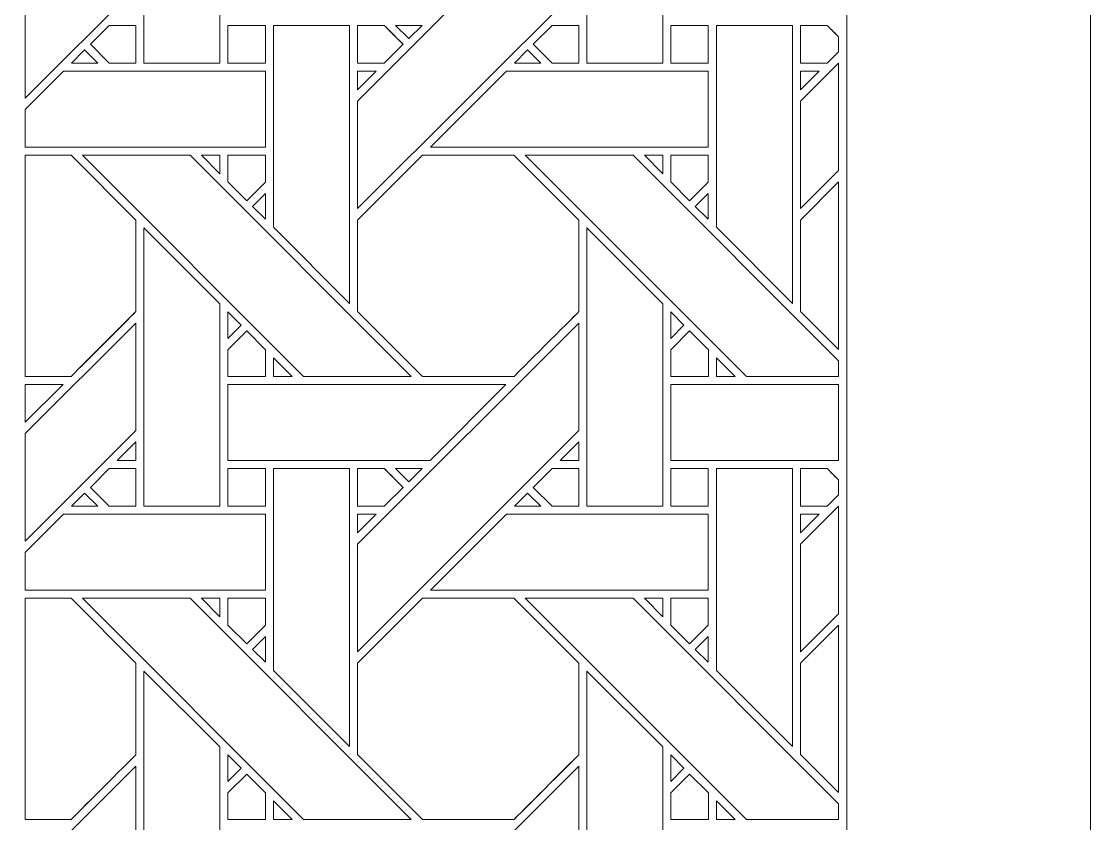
# Model space of a CAD drawing. Header units: inches. Extents: x 4.9 to 19.9, y 3.1 to 15.1.
# Drawn here: x 17.593 to 19.883, y 7.426 to 9.144 of the extents above; entities that cross this region are included whole.
import ezdxf

# ---------------------------------------------------------------- set-up
doc = ezdxf.new("R2010")
doc.units = ezdxf.units.IN
doc.header["$MEASUREMENT"] = 0
doc.layers.add('Design', color=7, linetype='Continuous', lineweight=0)

msp = doc.modelspace()

# ---------------------------------------------------------------- linework, layer by layer
at = {"layer": 'Design'}
for points, knots in [([(4.8829, 15.0948), (4.8829, 15.0948), (4.8829, 3.0948), (4.8829, 3.0948), (4.8829, 3.0948), (19.8829, 3.0948), (19.8829, 3.0948), (19.8829, 3.0948), (19.8829, 15.0948), (19.8829, 15.0948), (19.8829, 15.0948), (4.8829, 15.0948), (4.8829, 15.0948)], [0, 0, 0, 0, 1, 1, 1, 2, 2, 2, 3, 3, 3, 4, 4, 4, 4]), ([(5.4052, 14.5679), (5.4052, 14.5679), (5.4052, 3.6216), (5.4052, 3.6216), (5.4052, 3.6216), (19.3605, 3.6216), (19.3605, 3.6216), (19.3605, 3.6216), (19.3605, 14.5679), (19.3605, 14.5679), (19.3605, 14.5679), (5.4052, 14.5679), (5.4052, 14.5679)], [0, 0, 0, 0, 1, 1, 1, 2, 2, 2, 3, 3, 3, 4, 4, 4, 4]), ([(17.8548, 9.0544), (17.8548, 9.0544), (17.8548, 9.6503), (17.8548, 9.6503), (17.8548, 9.6503), (18.0176, 9.4881), (18.0176, 9.4881), (18.0176, 9.4881), (18.0176, 9.0544), (18.0176, 9.0544), (18.0176, 9.0544), (17.8548, 9.0544), (17.8548, 9.0544)], [0, 0, 0, 0, 1, 1, 1, 2, 2, 2, 3, 3, 3, 4, 4, 4, 4]), ([(18.8036, 9.0544), (18.8036, 9.0544), (18.8036, 9.6503), (18.8036, 9.6503), (18.8036, 9.6503), (18.9663, 9.4881), (18.9663, 9.4881), (18.9663, 9.4881), (18.9663, 9.0544), (18.9663, 9.0544), (18.9663, 9.0544), (18.8036, 9.0544), (18.8036, 9.0544)], [0, 0, 0, 0, 1, 1, 1, 2, 2, 2, 3, 3, 3, 4, 4, 4, 4]), ([(17.8377, 9.4467), (17.8377, 9.4467), (17.8377, 9.2166), (17.8377, 9.2166), (17.8377, 9.2166), (17.6009, 8.9798), (17.6009, 8.9798), (17.6009, 8.9798), (17.6009, 9.2099), (17.6009, 9.2099), (17.6009, 9.2099), (17.8377, 9.4467), (17.8377, 9.4467)], [0, 0, 0, 0, 1, 1, 1, 2, 2, 2, 3, 3, 3, 4, 4, 4, 4]), ([(18.7864, 9.2166), (18.7864, 9.2166), (18.3128, 8.743), (18.3128, 8.743), (18.3128, 8.743), (18.3128, 8.9731), (18.3128, 8.9731), (18.3128, 8.9731), (18.7864, 9.4467), (18.7864, 9.4467), (18.7864, 9.4467), (18.7864, 9.2166), (18.7864, 9.2166)], [0, 0, 0, 0, 1, 1, 1, 2, 2, 2, 3, 3, 3, 4, 4, 4, 4]), ([(17.8377, 9.0544), (17.8377, 9.0544), (17.7806, 9.0544), (17.7806, 9.0544), (17.7806, 9.0544), (17.7403, 9.0948), (17.7403, 9.0948), (17.7403, 9.0948), (17.7807, 9.1352), (17.7807, 9.1352), (17.7807, 9.1352), (17.8377, 9.1352), (17.8377, 9.1352), (17.8377, 9.1352), (17.8377, 9.0544), (17.8377, 9.0544)], [0, 0, 0, 0, 1, 1, 1, 2, 2, 2, 3, 3, 3, 4, 4, 4, 5, 5, 5, 5]), ([(17.8377, 9.0544), (17.8377, 9.0544), (17.7806, 9.0544), (17.7806, 9.0544), (17.7806, 9.0544), (17.7403, 9.0948), (17.7403, 9.0948), (17.7403, 9.0948), (17.7807, 9.1352), (17.7807, 9.1352), (17.7807, 9.1352), (17.8377, 9.1352), (17.8377, 9.1352), (17.8377, 9.1352), (17.8377, 9.0544), (17.8377, 9.0544)], [0, 0, 0, 0, 1, 1, 1, 2, 2, 2, 3, 3, 3, 4, 4, 4, 5, 5, 5, 5]), ([(18.0349, 9.1352), (18.0349, 9.1352), (18.1152, 9.1352), (18.1152, 9.1352), (18.1152, 9.1352), (18.1152, 9.0544), (18.1152, 9.0544), (18.1152, 9.0544), (18.0349, 9.0544), (18.0349, 9.0544), (18.0349, 9.0544), (18.0349, 9.1352), (18.0349, 9.1352)], [0, 0, 0, 0, 1, 1, 1, 2, 2, 2, 3, 3, 3, 4, 4, 4, 4]), ([(18.0349, 9.0544), (18.0349, 9.0544), (18.0349, 9.1352), (18.0349, 9.1352), (18.0349, 9.1352), (18.1152, 9.1352), (18.1152, 9.1352), (18.1152, 9.1352), (18.1152, 9.0544), (18.1152, 9.0544), (18.1152, 9.0544), (18.0349, 9.0544), (18.0349, 9.0544)], [0, 0, 0, 0, 1, 1, 1, 2, 2, 2, 3, 3, 3, 4, 4, 4, 4]), ([(18.1327, 8.703), (18.1327, 8.703), (18.1327, 9.1352), (18.1327, 9.1352), (18.1327, 9.1352), (18.2956, 9.1352), (18.2956, 9.1352), (18.2956, 9.1352), (18.2956, 8.5401), (18.2956, 8.5401), (18.2956, 8.5401), (18.1327, 8.703), (18.1327, 8.703)], [0, 0, 0, 0, 1, 1, 1, 2, 2, 2, 3, 3, 3, 4, 4, 4, 4]), ([(18.3128, 9.1352), (18.3128, 9.1352), (18.3699, 9.1352), (18.3699, 9.1352), (18.375, 9.1301), (18.4058, 9.0993), (18.4102, 9.0948), (18.4102, 9.0948), (18.3698, 9.0544), (18.3698, 9.0544), (18.3698, 9.0544), (18.3128, 9.0544), (18.3128, 9.0544), (18.3128, 9.0544), (18.3128, 9.1352), (18.3128, 9.1352)], [0, 0, 0, 0, 1, 1, 1, 2, 2, 2, 3, 3, 3, 4, 4, 4, 5, 5, 5, 5]), ([(18.4102, 9.0948), (18.4102, 9.0948), (18.3698, 9.0544), (18.3698, 9.0544), (18.3698, 9.0544), (18.3128, 9.0544), (18.3128, 9.0544), (18.3128, 9.0544), (18.3128, 9.1352), (18.3128, 9.1352), (18.3128, 9.1352), (18.3699, 9.1352), (18.3699, 9.1352), (18.3753, 9.1298), (18.4062, 9.0989), (18.4102, 9.0948)], [0, 0, 0, 0, 1, 1, 1, 2, 2, 2, 3, 3, 3, 4, 4, 4, 5, 5, 5, 5]), ([(18.3942, 9.1352), (18.3942, 9.1352), (18.4507, 9.1352), (18.4507, 9.1352), (18.4507, 9.1352), (18.4224, 9.107), (18.4224, 9.107), (18.4224, 9.107), (18.3942, 9.1352), (18.3942, 9.1352)], [0, 0, 0, 0, 1, 1, 1, 2, 2, 2, 3, 3, 3, 3]), ([(18.7865, 9.0544), (18.7865, 9.0544), (18.7294, 9.0544), (18.7294, 9.0544), (18.7294, 9.0544), (18.689, 9.0948), (18.689, 9.0948), (18.689, 9.0948), (18.7294, 9.1352), (18.7294, 9.1352), (18.7294, 9.1352), (18.7865, 9.1352), (18.7865, 9.1352), (18.7865, 9.1352), (18.7865, 9.0544), (18.7865, 9.0544)], [0, 0, 0, 0, 1, 1, 1, 2, 2, 2, 3, 3, 3, 4, 4, 4, 5, 5, 5, 5]), ([(18.7865, 9.0544), (18.7865, 9.0544), (18.7294, 9.0544), (18.7294, 9.0544), (18.7294, 9.0544), (18.689, 9.0948), (18.689, 9.0948), (18.689, 9.0948), (18.7294, 9.1352), (18.7294, 9.1352), (18.7294, 9.1352), (18.7865, 9.1352), (18.7865, 9.1352), (18.7865, 9.1352), (18.7865, 9.0544), (18.7865, 9.0544)], [0, 0, 0, 0, 1, 1, 1, 2, 2, 2, 3, 3, 3, 4, 4, 4, 5, 5, 5, 5]), ([(18.9837, 9.1352), (18.9837, 9.1352), (19.0639, 9.1352), (19.0639, 9.1352), (19.0639, 9.1352), (19.0639, 9.0544), (19.0639, 9.0544), (19.0639, 9.0544), (18.9837, 9.0544), (18.9837, 9.0544), (18.9837, 9.0544), (18.9837, 9.1352), (18.9837, 9.1352)], [0, 0, 0, 0, 1, 1, 1, 2, 2, 2, 3, 3, 3, 4, 4, 4, 4]), ([(18.9837, 9.0544), (18.9837, 9.0544), (18.9837, 9.1352), (18.9837, 9.1352), (18.9837, 9.1352), (19.0639, 9.1352), (19.0639, 9.1352), (19.0639, 9.1352), (19.0639, 9.0544), (19.0639, 9.0544), (19.0639, 9.0544), (18.9837, 9.0544), (18.9837, 9.0544)], [0, 0, 0, 0, 1, 1, 1, 2, 2, 2, 3, 3, 3, 4, 4, 4, 4]), ([(19.0814, 8.703), (19.0814, 8.703), (19.0814, 9.1352), (19.0814, 9.1352), (19.0814, 9.1352), (19.2443, 9.1352), (19.2443, 9.1352), (19.2443, 9.1352), (19.2443, 8.5401), (19.2443, 8.5401), (19.2443, 8.5401), (19.0814, 8.703), (19.0814, 8.703)], [0, 0, 0, 0, 1, 1, 1, 2, 2, 2, 3, 3, 3, 4, 4, 4, 4]), ([(19.3429, 9.0788), (19.3429, 9.0788), (19.3185, 9.0544), (19.3185, 9.0544), (19.3185, 9.0544), (19.2615, 9.0544), (19.2615, 9.0544), (19.2615, 9.0544), (19.2615, 9.1352), (19.2615, 9.1352), (19.2615, 9.1352), (19.3186, 9.1352), (19.3186, 9.1352), (19.3216, 9.1323), (19.3329, 9.1209), (19.3429, 9.1109), (19.3429, 9.1109), (19.3429, 9.0788), (19.3429, 9.0788)], [0, 0, 0, 0, 1, 1, 1, 2, 2, 2, 3, 3, 3, 4, 4, 4, 5, 5, 5, 6, 6, 6, 6]), ([(19.3429, 9.0788), (19.3429, 9.0788), (19.3185, 9.0544), (19.3185, 9.0544), (19.3185, 9.0544), (19.2615, 9.0544), (19.2615, 9.0544), (19.2615, 9.0544), (19.2615, 9.1352), (19.2615, 9.1352), (19.2615, 9.1352), (19.3186, 9.1352), (19.3186, 9.1352), (19.3217, 9.1322), (19.333, 9.1209), (19.3429, 9.1109), (19.3429, 9.1109), (19.3429, 9.0788), (19.3429, 9.0788)], [0, 0, 0, 0, 1, 1, 1, 2, 2, 2, 3, 3, 3, 4, 4, 4, 5, 5, 5, 6, 6, 6, 6]), ([(17.7281, 9.0827), (17.7281, 9.0827), (17.7564, 9.0544), (17.7564, 9.0544), (17.7564, 9.0544), (17.6999, 9.0544), (17.6999, 9.0544), (17.6999, 9.0544), (17.7281, 9.0827), (17.7281, 9.0827)], [0, 0, 0, 0, 1, 1, 1, 2, 2, 2, 3, 3, 3, 3]), ([(18.6768, 9.0827), (18.6768, 9.0827), (18.7051, 9.0544), (18.7051, 9.0544), (18.7051, 9.0544), (18.6486, 9.0544), (18.6486, 9.0544), (18.6486, 9.0544), (18.6768, 9.0827), (18.6768, 9.0827)], [0, 0, 0, 0, 1, 1, 1, 2, 2, 2, 3, 3, 3, 3]), ([(19.3429, 8.8244), (19.3429, 8.8244), (19.2615, 8.743), (19.2615, 8.743), (19.2615, 8.743), (19.2615, 8.9731), (19.2615, 8.9731), (19.2615, 8.9731), (19.3429, 9.0545), (19.3429, 9.0545), (19.3429, 9.0545), (19.3429, 8.8244), (19.3429, 8.8244)], [0, 0, 0, 0, 1, 1, 1, 2, 2, 2, 3, 3, 3, 4, 4, 4, 4]), ([(18.1152, 9.0373), (18.1152, 9.0373), (18.1152, 8.8745), (18.1152, 8.8745), (18.1152, 8.8745), (17.6009, 8.8745), (17.6009, 8.8745), (17.6009, 8.8745), (17.6009, 8.9555), (17.6009, 8.9555), (17.6009, 8.9555), (17.6827, 9.0373), (17.6827, 9.0373), (17.6827, 9.0373), (18.1152, 9.0373), (18.1152, 9.0373)], [0, 0, 0, 0, 1, 1, 1, 2, 2, 2, 3, 3, 3, 4, 4, 4, 5, 5, 5, 5]), ([(18.3526, 9.0373), (18.3526, 9.0373), (18.3128, 8.9975), (18.3128, 8.9975), (18.3128, 8.9975), (18.3128, 9.0373), (18.3128, 9.0373), (18.3128, 9.0373), (18.3526, 9.0373), (18.3526, 9.0373)], [0, 0, 0, 0, 1, 1, 1, 2, 2, 2, 3, 3, 3, 3]), ([(19.0639, 9.0373), (19.0639, 9.0373), (19.0639, 8.8745), (19.0639, 8.8745), (19.0639, 8.8745), (18.4686, 8.8745), (18.4686, 8.8745), (18.4686, 8.8745), (18.6314, 9.0373), (18.6314, 9.0373), (18.6314, 9.0373), (19.0639, 9.0373), (19.0639, 9.0373)], [0, 0, 0, 0, 1, 1, 1, 2, 2, 2, 3, 3, 3, 4, 4, 4, 4]), ([(19.2615, 8.9975), (19.2615, 8.9975), (19.2615, 9.0373), (19.2615, 9.0373), (19.2615, 9.0373), (19.3013, 9.0373), (19.3013, 9.0373), (19.3013, 9.0373), (19.2615, 8.9975), (19.2615, 8.9975)], [0, 0, 0, 0, 1, 1, 1, 2, 2, 2, 3, 3, 3, 3]), ([(17.699, 8.3837), (17.699, 8.3837), (17.6009, 8.3837), (17.6009, 8.3837), (17.6009, 8.3837), (17.6009, 8.8573), (17.6009, 8.8573), (17.6009, 8.8573), (17.699, 8.8573), (17.699, 8.8573), (17.699, 8.8573), (17.8377, 8.7186), (17.8377, 8.7186), (17.8377, 8.7186), (17.8377, 8.5224), (17.8377, 8.5224), (17.8199, 8.5044), (17.708, 8.3927), (17.699, 8.3837)], [0, 0, 0, 0, 1, 1, 1, 2, 2, 2, 3, 3, 3, 4, 4, 4, 5, 5, 5, 6, 6, 6, 6]), ([(17.8377, 8.5224), (17.8204, 8.5049), (17.7084, 8.3931), (17.699, 8.3837), (17.699, 8.3837), (17.6009, 8.3837), (17.6009, 8.3837), (17.6009, 8.3837), (17.6009, 8.8573), (17.6009, 8.8573), (17.6009, 8.8573), (17.699, 8.8573), (17.699, 8.8573), (17.699, 8.8573), (17.8377, 8.7186), (17.8377, 8.7186), (17.8377, 8.7186), (17.8377, 8.5224), (17.8377, 8.5224)], [0, 0, 0, 0, 1, 1, 1, 2, 2, 2, 3, 3, 3, 4, 4, 4, 5, 5, 5, 6, 6, 6, 6]), ([(18.1967, 8.3837), (18.1967, 8.3837), (17.7232, 8.8573), (17.7232, 8.8573), (17.7232, 8.8573), (17.9541, 8.8573), (17.9541, 8.8573), (17.9541, 8.8573), (18.4278, 8.3837), (18.4278, 8.3837), (18.4278, 8.3837), (18.1967, 8.3837), (18.1967, 8.3837)], [0, 0, 0, 0, 1, 1, 1, 2, 2, 2, 3, 3, 3, 4, 4, 4, 4]), ([(18.0177, 8.8573), (18.0177, 8.8573), (18.0177, 8.8175), (18.0177, 8.8175), (18.0177, 8.8175), (17.9783, 8.8573), (17.9783, 8.8573), (17.9783, 8.8573), (18.0177, 8.8573), (18.0177, 8.8573)], [0, 0, 0, 0, 1, 1, 1, 2, 2, 2, 3, 3, 3, 3]), ([(18.0349, 8.8573), (18.0349, 8.8573), (18.1152, 8.8573), (18.1152, 8.8573), (18.1152, 8.8573), (18.1152, 8.7997), (18.1152, 8.7997), (18.1152, 8.7997), (18.0753, 8.7598), (18.0753, 8.7598), (18.0753, 8.7598), (18.0349, 8.8001), (18.0349, 8.8001), (18.0349, 8.8001), (18.0349, 8.8573), (18.0349, 8.8573)], [0, 0, 0, 0, 1, 1, 1, 2, 2, 2, 3, 3, 3, 4, 4, 4, 5, 5, 5, 5]), ([(18.0753, 8.7598), (18.0753, 8.7598), (18.0349, 8.8001), (18.0349, 8.8001), (18.0349, 8.8001), (18.0349, 8.8573), (18.0349, 8.8573), (18.0349, 8.8573), (18.1152, 8.8573), (18.1152, 8.8573), (18.1152, 8.8573), (18.1152, 8.7997), (18.1152, 8.7997), (18.1152, 8.7997), (18.0753, 8.7598), (18.0753, 8.7598)], [0, 0, 0, 0, 1, 1, 1, 2, 2, 2, 3, 3, 3, 4, 4, 4, 5, 5, 5, 5]), ([(18.3128, 8.7186), (18.3128, 8.7186), (18.4515, 8.8573), (18.4515, 8.8573), (18.4515, 8.8573), (18.6477, 8.8573), (18.6477, 8.8573), (18.6477, 8.8573), (18.7865, 8.7186), (18.7865, 8.7186), (18.7865, 8.7186), (18.7865, 8.5224), (18.7865, 8.5224), (18.7687, 8.5044), (18.6567, 8.3927), (18.6478, 8.3837), (18.6478, 8.3837), (18.452, 8.3837), (18.452, 8.3837), (18.452, 8.3837), (18.3128, 8.5229), (18.3128, 8.5229), (18.3128, 8.5229), (18.3128, 8.7186), (18.3128, 8.7186)], [0, 0, 0, 0, 1, 1, 1, 2, 2, 2, 3, 3, 3, 4, 4, 4, 5, 5, 5, 6, 6, 6, 7, 7, 7, 8, 8, 8, 8]), ([(18.7865, 8.5224), (18.7685, 8.5043), (18.6566, 8.3926), (18.6478, 8.3837), (18.6478, 8.3837), (18.452, 8.3837), (18.452, 8.3837), (18.452, 8.3837), (18.3128, 8.5229), (18.3128, 8.5229), (18.3128, 8.5229), (18.3128, 8.7186), (18.3128, 8.7186), (18.3128, 8.7186), (18.4515, 8.8573), (18.4515, 8.8573), (18.4515, 8.8573), (18.6477, 8.8573), (18.6477, 8.8573), (18.6477, 8.8573), (18.7865, 8.7186), (18.7865, 8.7186), (18.7865, 8.7186), (18.7865, 8.5224), (18.7865, 8.5224)], [0, 0, 0, 0, 1, 1, 1, 2, 2, 2, 3, 3, 3, 4, 4, 4, 5, 5, 5, 6, 6, 6, 7, 7, 7, 8, 8, 8, 8]), ([(19.3429, 8.3837), (19.3429, 8.3837), (19.1455, 8.3837), (19.1455, 8.3837), (19.1455, 8.3837), (18.6719, 8.8573), (18.6719, 8.8573), (18.6719, 8.8573), (18.9029, 8.8573), (18.9029, 8.8573), (18.9029, 8.8573), (19.3429, 8.4173), (19.3429, 8.4173), (19.3429, 8.4173), (19.3429, 8.3837), (19.3429, 8.3837)], [0, 0, 0, 0, 1, 1, 1, 2, 2, 2, 3, 3, 3, 4, 4, 4, 5, 5, 5, 5]), ([(18.9664, 8.8573), (18.9664, 8.8573), (18.9664, 8.8175), (18.9664, 8.8175), (18.9664, 8.8175), (18.927, 8.8573), (18.927, 8.8573), (18.927, 8.8573), (18.9664, 8.8573), (18.9664, 8.8573)], [0, 0, 0, 0, 1, 1, 1, 2, 2, 2, 3, 3, 3, 3]), ([(18.9837, 8.8573), (18.9837, 8.8573), (19.0639, 8.8573), (19.0639, 8.8573), (19.0639, 8.8573), (19.0639, 8.7997), (19.0639, 8.7997), (19.0639, 8.7997), (19.024, 8.7598), (19.024, 8.7598), (19.024, 8.7598), (18.9837, 8.8001), (18.9837, 8.8001), (18.9837, 8.8001), (18.9837, 8.8573), (18.9837, 8.8573)], [0, 0, 0, 0, 1, 1, 1, 2, 2, 2, 3, 3, 3, 4, 4, 4, 5, 5, 5, 5]), ([(19.024, 8.7598), (19.024, 8.7598), (18.9837, 8.8001), (18.9837, 8.8001), (18.9837, 8.8001), (18.9837, 8.8573), (18.9837, 8.8573), (18.9837, 8.8573), (19.0639, 8.8573), (19.0639, 8.8573), (19.0639, 8.8573), (19.0639, 8.7997), (19.0639, 8.7997), (19.0639, 8.7997), (19.024, 8.7598), (19.024, 8.7598)], [0, 0, 0, 0, 1, 1, 1, 2, 2, 2, 3, 3, 3, 4, 4, 4, 5, 5, 5, 5]), ([(19.3429, 8.4416), (19.3429, 8.4416), (19.2615, 8.5229), (19.2615, 8.5229), (19.2615, 8.5229), (19.2615, 8.7186), (19.2615, 8.7186), (19.2615, 8.7186), (19.3429, 8.8), (19.3429, 8.8), (19.3429, 8.8), (19.3429, 8.4416), (19.3429, 8.4416)], [0, 0, 0, 0, 1, 1, 1, 2, 2, 2, 3, 3, 3, 4, 4, 4, 4]), ([(19.3429, 8.4416), (19.3429, 8.4416), (19.2615, 8.5229), (19.2615, 8.5229), (19.2615, 8.5229), (19.2615, 8.7186), (19.2615, 8.7186), (19.2615, 8.7186), (19.3429, 8.8), (19.3429, 8.8), (19.3429, 8.8), (19.3429, 8.4416), (19.3429, 8.4416)], [0, 0, 0, 0, 1, 1, 1, 2, 2, 2, 3, 3, 3, 4, 4, 4, 4]), ([(18.1152, 8.7755), (18.1152, 8.7755), (18.1152, 8.7203), (18.1152, 8.7203), (18.1152, 8.7203), (18.0874, 8.7477), (18.0874, 8.7477), (18.0874, 8.7477), (18.1152, 8.7755), (18.1152, 8.7755)], [0, 0, 0, 0, 1, 1, 1, 2, 2, 2, 3, 3, 3, 3]), ([(19.0639, 8.7755), (19.0639, 8.7755), (19.0639, 8.7203), (19.0639, 8.7203), (19.0639, 8.7203), (19.0361, 8.7477), (19.0361, 8.7477), (19.0361, 8.7477), (19.0639, 8.7755), (19.0639, 8.7755)], [0, 0, 0, 0, 1, 1, 1, 2, 2, 2, 3, 3, 3, 3]), ([(17.8548, 8.1057), (17.8548, 8.1057), (17.8548, 8.7015), (17.8548, 8.7015), (17.8548, 8.7015), (18.0176, 8.5394), (18.0176, 8.5394), (18.0176, 8.5394), (18.0176, 8.1057), (18.0176, 8.1057), (18.0176, 8.1057), (17.8548, 8.1057), (17.8548, 8.1057)], [0, 0, 0, 0, 1, 1, 1, 2, 2, 2, 3, 3, 3, 4, 4, 4, 4]), ([(18.8036, 8.1057), (18.8036, 8.1057), (18.8036, 8.7015), (18.8036, 8.7015), (18.8036, 8.7015), (18.9663, 8.5394), (18.9663, 8.5394), (18.9663, 8.5394), (18.9663, 8.1057), (18.9663, 8.1057), (18.9663, 8.1057), (18.8036, 8.1057), (18.8036, 8.1057)], [0, 0, 0, 0, 1, 1, 1, 2, 2, 2, 3, 3, 3, 4, 4, 4, 4]), ([(18.0349, 8.4651), (18.0349, 8.4651), (18.0349, 8.5219), (18.0349, 8.5219), (18.0349, 8.5219), (18.0631, 8.4933), (18.0631, 8.4933), (18.0631, 8.4933), (18.0349, 8.4651), (18.0349, 8.4651)], [0, 0, 0, 0, 1, 1, 1, 2, 2, 2, 3, 3, 3, 3]), ([(18.9836, 8.4651), (18.9836, 8.4651), (18.9836, 8.5219), (18.9836, 8.5219), (18.9836, 8.5219), (19.0118, 8.4933), (19.0118, 8.4933), (19.0118, 8.4933), (18.9836, 8.4651), (18.9836, 8.4651)], [0, 0, 0, 0, 1, 1, 1, 2, 2, 2, 3, 3, 3, 3]), ([(17.8377, 8.498), (17.8377, 8.498), (17.8377, 8.2679), (17.8377, 8.2679), (17.8377, 8.2679), (17.6009, 8.0311), (17.6009, 8.0311), (17.6009, 8.0311), (17.6009, 8.2612), (17.6009, 8.2612), (17.6009, 8.2612), (17.8377, 8.498), (17.8377, 8.498)], [0, 0, 0, 0, 1, 1, 1, 2, 2, 2, 3, 3, 3, 4, 4, 4, 4]), ([(18.7864, 8.2679), (18.7864, 8.2679), (18.3128, 7.7943), (18.3128, 7.7943), (18.3128, 7.7943), (18.3128, 8.0244), (18.3128, 8.0244), (18.3128, 8.0244), (18.7864, 8.498), (18.7864, 8.498), (18.7864, 8.498), (18.7864, 8.2679), (18.7864, 8.2679)], [0, 0, 0, 0, 1, 1, 1, 2, 2, 2, 3, 3, 3, 4, 4, 4, 4]), ([(18.1156, 8.3834), (18.1156, 8.3834), (18.0349, 8.3834), (18.0349, 8.3834), (18.0349, 8.3834), (18.0349, 8.4407), (18.0349, 8.4407), (18.0349, 8.4407), (18.0753, 8.4811), (18.0753, 8.4811), (18.0753, 8.4811), (18.1156, 8.4407), (18.1156, 8.4407), (18.1156, 8.4407), (18.1156, 8.3834), (18.1156, 8.3834)], [0, 0, 0, 0, 1, 1, 1, 2, 2, 2, 3, 3, 3, 4, 4, 4, 5, 5, 5, 5]), ([(18.0753, 8.4811), (18.0753, 8.4811), (18.1156, 8.4407), (18.1156, 8.4407), (18.1156, 8.4407), (18.1156, 8.3834), (18.1156, 8.3834), (18.1156, 8.3834), (18.0349, 8.3834), (18.0349, 8.3834), (18.0349, 8.3834), (18.0349, 8.4407), (18.0349, 8.4407), (18.0349, 8.4407), (18.0753, 8.4811), (18.0753, 8.4811)], [0, 0, 0, 0, 1, 1, 1, 2, 2, 2, 3, 3, 3, 4, 4, 4, 5, 5, 5, 5]), ([(19.0643, 8.3834), (19.0643, 8.3834), (18.9837, 8.3834), (18.9837, 8.3834), (18.9837, 8.3834), (18.9837, 8.4407), (18.9837, 8.4407), (18.9837, 8.4407), (19.024, 8.4811), (19.024, 8.4811), (19.024, 8.4811), (19.0643, 8.4407), (19.0643, 8.4407), (19.0643, 8.4407), (19.0643, 8.3834), (19.0643, 8.3834)], [0, 0, 0, 0, 1, 1, 1, 2, 2, 2, 3, 3, 3, 4, 4, 4, 5, 5, 5, 5]), ([(19.024, 8.4811), (19.024, 8.4811), (19.0643, 8.4407), (19.0643, 8.4407), (19.0643, 8.4407), (19.0643, 8.3834), (19.0643, 8.3834), (19.0643, 8.3834), (18.9837, 8.3834), (18.9837, 8.3834), (18.9837, 8.3834), (18.9837, 8.4407), (18.9837, 8.4407), (18.9837, 8.4407), (19.024, 8.4811), (19.024, 8.4811)], [0, 0, 0, 0, 1, 1, 1, 2, 2, 2, 3, 3, 3, 4, 4, 4, 5, 5, 5, 5]), ([(18.1328, 8.3837), (18.1328, 8.3837), (18.1328, 8.4235), (18.1328, 8.4235), (18.1328, 8.4235), (18.1725, 8.3837), (18.1725, 8.3837), (18.1725, 8.3837), (18.1328, 8.3837), (18.1328, 8.3837)], [0, 0, 0, 0, 1, 1, 1, 2, 2, 2, 3, 3, 3, 3]), ([(19.0815, 8.3837), (19.0815, 8.3837), (19.0815, 8.4235), (19.0815, 8.4235), (19.0815, 8.4235), (19.1213, 8.3837), (19.1213, 8.3837), (19.1213, 8.3837), (19.0815, 8.3837), (19.0815, 8.3837)], [0, 0, 0, 0, 1, 1, 1, 2, 2, 2, 3, 3, 3, 3]), ([(17.6009, 8.2855), (17.6009, 8.2855), (17.6009, 8.3664), (17.6009, 8.3664), (17.6009, 8.3664), (17.6819, 8.3664), (17.6819, 8.3664), (17.6819, 8.3664), (17.6009, 8.2855), (17.6009, 8.2855)], [0, 0, 0, 0, 1, 1, 1, 2, 2, 2, 3, 3, 3, 3]), ([(18.4679, 8.2037), (18.4679, 8.2037), (18.0349, 8.2037), (18.0349, 8.2037), (18.0349, 8.2037), (18.0349, 8.3664), (18.0349, 8.3664), (18.0349, 8.3664), (18.6306, 8.3664), (18.6306, 8.3664), (18.6306, 8.3664), (18.4679, 8.2037), (18.4679, 8.2037)], [0, 0, 0, 0, 1, 1, 1, 2, 2, 2, 3, 3, 3, 4, 4, 4, 4]), ([(19.3429, 8.2037), (19.3429, 8.2037), (18.9836, 8.2037), (18.9836, 8.2037), (18.9836, 8.2037), (18.9836, 8.3664), (18.9836, 8.3664), (18.9836, 8.3664), (19.3429, 8.3664), (19.3429, 8.3664), (19.3429, 8.3664), (19.3429, 8.2037), (19.3429, 8.2037)], [0, 0, 0, 0, 1, 1, 1, 2, 2, 2, 3, 3, 3, 4, 4, 4, 4]), ([(17.8377, 8.2435), (17.8377, 8.2435), (17.8377, 8.2038), (17.8377, 8.2038), (17.8377, 8.2038), (17.7979, 8.2038), (17.7979, 8.2038), (17.7979, 8.2038), (17.8377, 8.2435), (17.8377, 8.2435)], [0, 0, 0, 0, 1, 1, 1, 2, 2, 2, 3, 3, 3, 3]), ([(18.7864, 8.2435), (18.7864, 8.2435), (18.7864, 8.2038), (18.7864, 8.2038), (18.7864, 8.2038), (18.7467, 8.2038), (18.7467, 8.2038), (18.7467, 8.2038), (18.7864, 8.2435), (18.7864, 8.2435)], [0, 0, 0, 0, 1, 1, 1, 2, 2, 2, 3, 3, 3, 3]), ([(17.8377, 8.1057), (17.8377, 8.1057), (17.7806, 8.1057), (17.7806, 8.1057), (17.7806, 8.1057), (17.7403, 8.1461), (17.7403, 8.1461), (17.7403, 8.1461), (17.7807, 8.1865), (17.7807, 8.1865), (17.7807, 8.1865), (17.8377, 8.1865), (17.8377, 8.1865), (17.8377, 8.1865), (17.8377, 8.1057), (17.8377, 8.1057)], [0, 0, 0, 0, 1, 1, 1, 2, 2, 2, 3, 3, 3, 4, 4, 4, 5, 5, 5, 5]), ([(17.8377, 8.1057), (17.8377, 8.1057), (17.7806, 8.1057), (17.7806, 8.1057), (17.7806, 8.1057), (17.7403, 8.1461), (17.7403, 8.1461), (17.7403, 8.1461), (17.7807, 8.1865), (17.7807, 8.1865), (17.7807, 8.1865), (17.8377, 8.1865), (17.8377, 8.1865), (17.8377, 8.1865), (17.8377, 8.1057), (17.8377, 8.1057)], [0, 0, 0, 0, 1, 1, 1, 2, 2, 2, 3, 3, 3, 4, 4, 4, 5, 5, 5, 5]), ([(18.0349, 8.1865), (18.0349, 8.1865), (18.1152, 8.1865), (18.1152, 8.1865), (18.1152, 8.1865), (18.1152, 8.1057), (18.1152, 8.1057), (18.1152, 8.1057), (18.0349, 8.1057), (18.0349, 8.1057), (18.0349, 8.1057), (18.0349, 8.1865), (18.0349, 8.1865)], [0, 0, 0, 0, 1, 1, 1, 2, 2, 2, 3, 3, 3, 4, 4, 4, 4]), ([(18.0349, 8.1057), (18.0349, 8.1057), (18.0349, 8.1865), (18.0349, 8.1865), (18.0349, 8.1865), (18.1152, 8.1865), (18.1152, 8.1865), (18.1152, 8.1865), (18.1152, 8.1057), (18.1152, 8.1057), (18.1152, 8.1057), (18.0349, 8.1057), (18.0349, 8.1057)], [0, 0, 0, 0, 1, 1, 1, 2, 2, 2, 3, 3, 3, 4, 4, 4, 4]), ([(18.1327, 7.7543), (18.1327, 7.7543), (18.1327, 8.1865), (18.1327, 8.1865), (18.1327, 8.1865), (18.2956, 8.1865), (18.2956, 8.1865), (18.2956, 8.1865), (18.2956, 7.5914), (18.2956, 7.5914), (18.2956, 7.5914), (18.1327, 7.7543), (18.1327, 7.7543)], [0, 0, 0, 0, 1, 1, 1, 2, 2, 2, 3, 3, 3, 4, 4, 4, 4]), ([(18.3128, 8.1865), (18.3128, 8.1865), (18.3699, 8.1865), (18.3699, 8.1865), (18.375, 8.1813), (18.4058, 8.1505), (18.4102, 8.1461), (18.4102, 8.1461), (18.3698, 8.1057), (18.3698, 8.1057), (18.3698, 8.1057), (18.3128, 8.1057), (18.3128, 8.1057), (18.3128, 8.1057), (18.3128, 8.1865), (18.3128, 8.1865)], [0, 0, 0, 0, 1, 1, 1, 2, 2, 2, 3, 3, 3, 4, 4, 4, 5, 5, 5, 5]), ([(18.4102, 8.1461), (18.4102, 8.1461), (18.3698, 8.1057), (18.3698, 8.1057), (18.3698, 8.1057), (18.3128, 8.1057), (18.3128, 8.1057), (18.3128, 8.1057), (18.3128, 8.1865), (18.3128, 8.1865), (18.3128, 8.1865), (18.3699, 8.1865), (18.3699, 8.1865), (18.3754, 8.1809), (18.4102, 8.1461), (18.4102, 8.1461)], [0, 0, 0, 0, 1, 1, 1, 2, 2, 2, 3, 3, 3, 4, 4, 4, 5, 5, 5, 5]), ([(18.3942, 8.1865), (18.3942, 8.1865), (18.4507, 8.1865), (18.4507, 8.1865), (18.4507, 8.1865), (18.4224, 8.1583), (18.4224, 8.1583), (18.4224, 8.1583), (18.3942, 8.1865), (18.3942, 8.1865)], [0, 0, 0, 0, 1, 1, 1, 2, 2, 2, 3, 3, 3, 3]), ([(18.7865, 8.1057), (18.7865, 8.1057), (18.7294, 8.1057), (18.7294, 8.1057), (18.7294, 8.1057), (18.689, 8.1461), (18.689, 8.1461), (18.689, 8.1461), (18.7294, 8.1865), (18.7294, 8.1865), (18.7294, 8.1865), (18.7865, 8.1865), (18.7865, 8.1865), (18.7865, 8.1865), (18.7865, 8.1057), (18.7865, 8.1057)], [0, 0, 0, 0, 1, 1, 1, 2, 2, 2, 3, 3, 3, 4, 4, 4, 5, 5, 5, 5]), ([(18.7865, 8.1057), (18.7865, 8.1057), (18.7294, 8.1057), (18.7294, 8.1057), (18.7294, 8.1057), (18.689, 8.1461), (18.689, 8.1461), (18.689, 8.1461), (18.7294, 8.1865), (18.7294, 8.1865), (18.7294, 8.1865), (18.7865, 8.1865), (18.7865, 8.1865), (18.7865, 8.1865), (18.7865, 8.1057), (18.7865, 8.1057)], [0, 0, 0, 0, 1, 1, 1, 2, 2, 2, 3, 3, 3, 4, 4, 4, 5, 5, 5, 5]), ([(18.9837, 8.1865), (18.9837, 8.1865), (19.0639, 8.1865), (19.0639, 8.1865), (19.0639, 8.1865), (19.0639, 8.1057), (19.0639, 8.1057), (19.0639, 8.1057), (18.9837, 8.1057), (18.9837, 8.1057), (18.9837, 8.1057), (18.9837, 8.1865), (18.9837, 8.1865)], [0, 0, 0, 0, 1, 1, 1, 2, 2, 2, 3, 3, 3, 4, 4, 4, 4]), ([(18.9837, 8.1057), (18.9837, 8.1057), (18.9837, 8.1865), (18.9837, 8.1865), (18.9837, 8.1865), (19.0639, 8.1865), (19.0639, 8.1865), (19.0639, 8.1865), (19.0639, 8.1057), (19.0639, 8.1057), (19.0639, 8.1057), (18.9837, 8.1057), (18.9837, 8.1057)], [0, 0, 0, 0, 1, 1, 1, 2, 2, 2, 3, 3, 3, 4, 4, 4, 4]), ([(19.0814, 7.7543), (19.0814, 7.7543), (19.0814, 8.1865), (19.0814, 8.1865), (19.0814, 8.1865), (19.2443, 8.1865), (19.2443, 8.1865), (19.2443, 8.1865), (19.2443, 7.5914), (19.2443, 7.5914), (19.2443, 7.5914), (19.0814, 7.7543), (19.0814, 7.7543)], [0, 0, 0, 0, 1, 1, 1, 2, 2, 2, 3, 3, 3, 4, 4, 4, 4]), ([(19.3429, 8.1301), (19.3429, 8.1301), (19.3185, 8.1057), (19.3185, 8.1057), (19.3185, 8.1057), (19.2615, 8.1057), (19.2615, 8.1057), (19.2615, 8.1057), (19.2615, 8.1865), (19.2615, 8.1865), (19.2615, 8.1865), (19.3186, 8.1865), (19.3186, 8.1865), (19.3216, 8.1835), (19.3329, 8.1722), (19.3429, 8.1622), (19.3429, 8.1622), (19.3429, 8.1301), (19.3429, 8.1301)], [0, 0, 0, 0, 1, 1, 1, 2, 2, 2, 3, 3, 3, 4, 4, 4, 5, 5, 5, 6, 6, 6, 6]), ([(19.3429, 8.1301), (19.3429, 8.1301), (19.3185, 8.1057), (19.3185, 8.1057), (19.3185, 8.1057), (19.2615, 8.1057), (19.2615, 8.1057), (19.2615, 8.1057), (19.2615, 8.1865), (19.2615, 8.1865), (19.2615, 8.1865), (19.3186, 8.1865), (19.3186, 8.1865), (19.3216, 8.1834), (19.3329, 8.1721), (19.3429, 8.1622), (19.3429, 8.1622), (19.3429, 8.1301), (19.3429, 8.1301)], [0, 0, 0, 0, 1, 1, 1, 2, 2, 2, 3, 3, 3, 4, 4, 4, 5, 5, 5, 6, 6, 6, 6]), ([(17.7281, 8.1339), (17.7281, 8.1339), (17.7564, 8.1057), (17.7564, 8.1057), (17.7564, 8.1057), (17.6999, 8.1057), (17.6999, 8.1057), (17.6999, 8.1057), (17.7281, 8.1339), (17.7281, 8.1339)], [0, 0, 0, 0, 1, 1, 1, 2, 2, 2, 3, 3, 3, 3]), ([(18.6768, 8.1339), (18.6768, 8.1339), (18.7051, 8.1057), (18.7051, 8.1057), (18.7051, 8.1057), (18.6486, 8.1057), (18.6486, 8.1057), (18.6486, 8.1057), (18.6768, 8.1339), (18.6768, 8.1339)], [0, 0, 0, 0, 1, 1, 1, 2, 2, 2, 3, 3, 3, 3]), ([(18.1152, 8.0885), (18.1152, 8.0885), (18.1152, 7.9257), (18.1152, 7.9257), (18.1152, 7.9257), (17.6009, 7.9257), (17.6009, 7.9257), (17.6009, 7.9257), (17.6009, 8.0068), (17.6009, 8.0068), (17.6009, 8.0068), (17.6827, 8.0885), (17.6827, 8.0885), (17.6827, 8.0885), (18.1152, 8.0885), (18.1152, 8.0885)], [0, 0, 0, 0, 1, 1, 1, 2, 2, 2, 3, 3, 3, 4, 4, 4, 5, 5, 5, 5]), ([(18.3526, 8.0885), (18.3526, 8.0885), (18.3128, 8.0487), (18.3128, 8.0487), (18.3128, 8.0487), (18.3128, 8.0885), (18.3128, 8.0885), (18.3128, 8.0885), (18.3526, 8.0885), (18.3526, 8.0885)], [0, 0, 0, 0, 1, 1, 1, 2, 2, 2, 3, 3, 3, 3]), ([(19.0639, 8.0885), (19.0639, 8.0885), (19.0639, 7.9257), (19.0639, 7.9257), (19.0639, 7.9257), (18.4686, 7.9257), (18.4686, 7.9257), (18.4686, 7.9257), (18.6314, 8.0885), (18.6314, 8.0885), (18.6314, 8.0885), (19.0639, 8.0885), (19.0639, 8.0885)], [0, 0, 0, 0, 1, 1, 1, 2, 2, 2, 3, 3, 3, 4, 4, 4, 4]), ([(19.3429, 7.8757), (19.3429, 7.8757), (19.2615, 7.7943), (19.2615, 7.7943), (19.2615, 7.7943), (19.2615, 8.0244), (19.2615, 8.0244), (19.2615, 8.0244), (19.3429, 8.1058), (19.3429, 8.1058), (19.3429, 8.1058), (19.3429, 7.8757), (19.3429, 7.8757)], [0, 0, 0, 0, 1, 1, 1, 2, 2, 2, 3, 3, 3, 4, 4, 4, 4]), ([(19.2615, 8.0487), (19.2615, 8.0487), (19.2615, 8.0885), (19.2615, 8.0885), (19.2615, 8.0885), (19.3013, 8.0885), (19.3013, 8.0885), (19.3013, 8.0885), (19.2615, 8.0487), (19.2615, 8.0487)], [0, 0, 0, 0, 1, 1, 1, 2, 2, 2, 3, 3, 3, 3]), ([(17.699, 7.435), (17.699, 7.435), (17.6009, 7.435), (17.6009, 7.435), (17.6009, 7.435), (17.6009, 7.9086), (17.6009, 7.9086), (17.6009, 7.9086), (17.699, 7.9086), (17.699, 7.9086), (17.699, 7.9086), (17.8377, 7.7699), (17.8377, 7.7699), (17.8377, 7.7699), (17.8377, 7.5737), (17.8377, 7.5737), (17.8199, 7.5557), (17.708, 7.444), (17.699, 7.435)], [0, 0, 0, 0, 1, 1, 1, 2, 2, 2, 3, 3, 3, 4, 4, 4, 5, 5, 5, 6, 6, 6, 6]), ([(17.8377, 7.5737), (17.8198, 7.5556), (17.7079, 7.4439), (17.699, 7.435), (17.699, 7.435), (17.6009, 7.435), (17.6009, 7.435), (17.6009, 7.435), (17.6009, 7.9086), (17.6009, 7.9086), (17.6009, 7.9086), (17.699, 7.9086), (17.699, 7.9086), (17.699, 7.9086), (17.8377, 7.7699), (17.8377, 7.7699), (17.8377, 7.7699), (17.8377, 7.5737), (17.8377, 7.5737)], [0, 0, 0, 0, 1, 1, 1, 2, 2, 2, 3, 3, 3, 4, 4, 4, 5, 5, 5, 6, 6, 6, 6]), ([(18.1967, 7.435), (18.1967, 7.435), (17.7232, 7.9086), (17.7232, 7.9086), (17.7232, 7.9086), (17.9541, 7.9086), (17.9541, 7.9086), (17.9541, 7.9086), (18.4278, 7.435), (18.4278, 7.435), (18.4278, 7.435), (18.1967, 7.435), (18.1967, 7.435)], [0, 0, 0, 0, 1, 1, 1, 2, 2, 2, 3, 3, 3, 4, 4, 4, 4]), ([(18.0177, 7.9086), (18.0177, 7.9086), (18.0177, 7.8688), (18.0177, 7.8688), (18.0177, 7.8688), (17.9783, 7.9086), (17.9783, 7.9086), (17.9783, 7.9086), (18.0177, 7.9086), (18.0177, 7.9086)], [0, 0, 0, 0, 1, 1, 1, 2, 2, 2, 3, 3, 3, 3]), ([(18.0349, 7.9086), (18.0349, 7.9086), (18.1152, 7.9086), (18.1152, 7.9086), (18.1152, 7.9086), (18.1152, 7.851), (18.1152, 7.851), (18.1152, 7.851), (18.0753, 7.8111), (18.0753, 7.8111), (18.0753, 7.8111), (18.0349, 7.8514), (18.0349, 7.8514), (18.0349, 7.8514), (18.0349, 7.9086), (18.0349, 7.9086)], [0, 0, 0, 0, 1, 1, 1, 2, 2, 2, 3, 3, 3, 4, 4, 4, 5, 5, 5, 5]), ([(18.0753, 7.8111), (18.0753, 7.8111), (18.0349, 7.8514), (18.0349, 7.8514), (18.0349, 7.8514), (18.0349, 7.9086), (18.0349, 7.9086), (18.0349, 7.9086), (18.1152, 7.9086), (18.1152, 7.9086), (18.1152, 7.9086), (18.1152, 7.851), (18.1152, 7.851), (18.1152, 7.851), (18.0753, 7.8111), (18.0753, 7.8111)], [0, 0, 0, 0, 1, 1, 1, 2, 2, 2, 3, 3, 3, 4, 4, 4, 5, 5, 5, 5]), ([(18.3128, 7.7699), (18.3128, 7.7699), (18.4515, 7.9086), (18.4515, 7.9086), (18.4515, 7.9086), (18.6477, 7.9086), (18.6477, 7.9086), (18.6477, 7.9086), (18.7865, 7.7699), (18.7865, 7.7699), (18.7865, 7.7699), (18.7865, 7.5737), (18.7865, 7.5737), (18.7687, 7.5557), (18.6567, 7.444), (18.6478, 7.435), (18.6478, 7.435), (18.4521, 7.435), (18.4521, 7.435), (18.4521, 7.435), (18.3128, 7.5742), (18.3128, 7.5742), (18.3128, 7.5742), (18.3128, 7.7699), (18.3128, 7.7699)], [0, 0, 0, 0, 1, 1, 1, 2, 2, 2, 3, 3, 3, 4, 4, 4, 5, 5, 5, 6, 6, 6, 7, 7, 7, 8, 8, 8, 8]), ([(18.7865, 7.5737), (18.7683, 7.5554), (18.6565, 7.4437), (18.6478, 7.435), (18.6478, 7.435), (18.4521, 7.435), (18.4521, 7.435), (18.4521, 7.435), (18.3128, 7.5742), (18.3128, 7.5742), (18.3128, 7.5742), (18.3128, 7.7699), (18.3128, 7.7699), (18.3128, 7.7699), (18.4515, 7.9086), (18.4515, 7.9086), (18.4515, 7.9086), (18.6477, 7.9086), (18.6477, 7.9086), (18.6477, 7.9086), (18.7865, 7.7699), (18.7865, 7.7699), (18.7865, 7.7699), (18.7865, 7.5737), (18.7865, 7.5737)], [0, 0, 0, 0, 1, 1, 1, 2, 2, 2, 3, 3, 3, 4, 4, 4, 5, 5, 5, 6, 6, 6, 7, 7, 7, 8, 8, 8, 8]), ([(19.3429, 7.435), (19.3429, 7.435), (19.1455, 7.435), (19.1455, 7.435), (19.1455, 7.435), (18.6719, 7.9086), (18.6719, 7.9086), (18.6719, 7.9086), (18.9029, 7.9086), (18.9029, 7.9086), (18.9029, 7.9086), (19.3429, 7.4686), (19.3429, 7.4686), (19.3429, 7.4686), (19.3429, 7.435), (19.3429, 7.435)], [0, 0, 0, 0, 1, 1, 1, 2, 2, 2, 3, 3, 3, 4, 4, 4, 5, 5, 5, 5]), ([(18.9664, 7.9086), (18.9664, 7.9086), (18.9664, 7.8688), (18.9664, 7.8688), (18.9664, 7.8688), (18.927, 7.9086), (18.927, 7.9086), (18.927, 7.9086), (18.9664, 7.9086), (18.9664, 7.9086)], [0, 0, 0, 0, 1, 1, 1, 2, 2, 2, 3, 3, 3, 3]), ([(18.9837, 7.9086), (18.9837, 7.9086), (19.0639, 7.9086), (19.0639, 7.9086), (19.0639, 7.9086), (19.0639, 7.851), (19.0639, 7.851), (19.0639, 7.851), (19.024, 7.8111), (19.024, 7.8111), (19.024, 7.8111), (18.9837, 7.8514), (18.9837, 7.8514), (18.9837, 7.8514), (18.9837, 7.9086), (18.9837, 7.9086)], [0, 0, 0, 0, 1, 1, 1, 2, 2, 2, 3, 3, 3, 4, 4, 4, 5, 5, 5, 5]), ([(19.024, 7.8111), (19.024, 7.8111), (18.9837, 7.8514), (18.9837, 7.8514), (18.9837, 7.8514), (18.9837, 7.9086), (18.9837, 7.9086), (18.9837, 7.9086), (19.0639, 7.9086), (19.0639, 7.9086), (19.0639, 7.9086), (19.0639, 7.851), (19.0639, 7.851), (19.0639, 7.851), (19.024, 7.8111), (19.024, 7.8111)], [0, 0, 0, 0, 1, 1, 1, 2, 2, 2, 3, 3, 3, 4, 4, 4, 5, 5, 5, 5]), ([(19.3429, 7.4928), (19.3429, 7.4928), (19.2615, 7.5742), (19.2615, 7.5742), (19.2615, 7.5742), (19.2615, 7.7699), (19.2615, 7.7699), (19.2615, 7.7699), (19.3429, 7.8512), (19.3429, 7.8512), (19.3429, 7.8512), (19.3429, 7.4928), (19.3429, 7.4928)], [0, 0, 0, 0, 1, 1, 1, 2, 2, 2, 3, 3, 3, 4, 4, 4, 4]), ([(19.3429, 7.4928), (19.3429, 7.4928), (19.2615, 7.5742), (19.2615, 7.5742), (19.2615, 7.5742), (19.2615, 7.7699), (19.2615, 7.7699), (19.2615, 7.7699), (19.3429, 7.8512), (19.3429, 7.8512), (19.3429, 7.8512), (19.3429, 7.4928), (19.3429, 7.4928)], [0, 0, 0, 0, 1, 1, 1, 2, 2, 2, 3, 3, 3, 4, 4, 4, 4]), ([(18.1152, 7.8268), (18.1152, 7.8268), (18.1152, 7.7716), (18.1152, 7.7716), (18.1152, 7.7716), (18.0874, 7.799), (18.0874, 7.799), (18.0874, 7.799), (18.1152, 7.8268), (18.1152, 7.8268)], [0, 0, 0, 0, 1, 1, 1, 2, 2, 2, 3, 3, 3, 3]), ([(19.0639, 7.8268), (19.0639, 7.8268), (19.0639, 7.7716), (19.0639, 7.7716), (19.0639, 7.7716), (19.0361, 7.799), (19.0361, 7.799), (19.0361, 7.799), (19.0639, 7.8268), (19.0639, 7.8268)], [0, 0, 0, 0, 1, 1, 1, 2, 2, 2, 3, 3, 3, 3]), ([(17.8548, 7.157), (17.8548, 7.157), (17.8548, 7.7528), (17.8548, 7.7528), (17.8548, 7.7528), (18.0176, 7.5906), (18.0176, 7.5906), (18.0176, 7.5906), (18.0176, 7.157), (18.0176, 7.157), (18.0176, 7.157), (17.8548, 7.157), (17.8548, 7.157)], [0, 0, 0, 0, 1, 1, 1, 2, 2, 2, 3, 3, 3, 4, 4, 4, 4]), ([(18.8036, 7.157), (18.8036, 7.157), (18.8036, 7.7528), (18.8036, 7.7528), (18.8036, 7.7528), (18.9663, 7.5906), (18.9663, 7.5906), (18.9663, 7.5906), (18.9663, 7.157), (18.9663, 7.157), (18.9663, 7.157), (18.8036, 7.157), (18.8036, 7.157)], [0, 0, 0, 0, 1, 1, 1, 2, 2, 2, 3, 3, 3, 4, 4, 4, 4]), ([(18.0349, 7.5164), (18.0349, 7.5164), (18.0349, 7.5732), (18.0349, 7.5732), (18.0349, 7.5732), (18.0631, 7.5446), (18.0631, 7.5446), (18.0631, 7.5446), (18.0349, 7.5164), (18.0349, 7.5164)], [0, 0, 0, 0, 1, 1, 1, 2, 2, 2, 3, 3, 3, 3]), ([(18.9836, 7.5164), (18.9836, 7.5164), (18.9836, 7.5732), (18.9836, 7.5732), (18.9836, 7.5732), (19.0118, 7.5446), (19.0118, 7.5446), (19.0118, 7.5446), (18.9836, 7.5164), (18.9836, 7.5164)], [0, 0, 0, 0, 1, 1, 1, 2, 2, 2, 3, 3, 3, 3]), ([(17.8377, 7.5492), (17.8377, 7.5492), (17.8377, 7.3192), (17.8377, 7.3192), (17.8377, 7.3192), (17.6009, 7.0824), (17.6009, 7.0824), (17.6009, 7.0824), (17.6009, 7.3125), (17.6009, 7.3125), (17.6009, 7.3125), (17.8377, 7.5492), (17.8377, 7.5492)], [0, 0, 0, 0, 1, 1, 1, 2, 2, 2, 3, 3, 3, 4, 4, 4, 4]), ([(18.7864, 7.3192), (18.7864, 7.3192), (18.3128, 6.8455), (18.3128, 6.8455), (18.3128, 6.8455), (18.3128, 7.0756), (18.3128, 7.0756), (18.3128, 7.0756), (18.7864, 7.5492), (18.7864, 7.5492), (18.7864, 7.5492), (18.7864, 7.3192), (18.7864, 7.3192)], [0, 0, 0, 0, 1, 1, 1, 2, 2, 2, 3, 3, 3, 4, 4, 4, 4]), ([(18.1156, 7.4347), (18.1156, 7.4347), (18.0349, 7.4347), (18.0349, 7.4347), (18.0349, 7.4347), (18.0349, 7.492), (18.0349, 7.492), (18.0349, 7.492), (18.0753, 7.5323), (18.0753, 7.5323), (18.0753, 7.5323), (18.1156, 7.492), (18.1156, 7.492), (18.1156, 7.492), (18.1156, 7.4347), (18.1156, 7.4347)], [0, 0, 0, 0, 1, 1, 1, 2, 2, 2, 3, 3, 3, 4, 4, 4, 5, 5, 5, 5]), ([(18.0753, 7.5323), (18.0753, 7.5323), (18.1156, 7.492), (18.1156, 7.492), (18.1156, 7.492), (18.1156, 7.4347), (18.1156, 7.4347), (18.1156, 7.4347), (18.0349, 7.4347), (18.0349, 7.4347), (18.0349, 7.4347), (18.0349, 7.492), (18.0349, 7.492), (18.0349, 7.492), (18.0753, 7.5323), (18.0753, 7.5323)], [0, 0, 0, 0, 1, 1, 1, 2, 2, 2, 3, 3, 3, 4, 4, 4, 5, 5, 5, 5]), ([(19.0643, 7.4347), (19.0643, 7.4347), (18.9837, 7.4347), (18.9837, 7.4347), (18.9837, 7.4347), (18.9837, 7.492), (18.9837, 7.492), (18.9837, 7.492), (19.024, 7.5323), (19.024, 7.5323), (19.024, 7.5323), (19.0643, 7.492), (19.0643, 7.492), (19.0643, 7.492), (19.0643, 7.4347), (19.0643, 7.4347)], [0, 0, 0, 0, 1, 1, 1, 2, 2, 2, 3, 3, 3, 4, 4, 4, 5, 5, 5, 5]), ([(19.024, 7.5323), (19.024, 7.5323), (19.0643, 7.492), (19.0643, 7.492), (19.0643, 7.492), (19.0643, 7.4347), (19.0643, 7.4347), (19.0643, 7.4347), (18.9837, 7.4347), (18.9837, 7.4347), (18.9837, 7.4347), (18.9837, 7.492), (18.9837, 7.492), (18.9837, 7.492), (19.024, 7.5323), (19.024, 7.5323)], [0, 0, 0, 0, 1, 1, 1, 2, 2, 2, 3, 3, 3, 4, 4, 4, 5, 5, 5, 5]), ([(18.1328, 7.4349), (18.1328, 7.4349), (18.1328, 7.4747), (18.1328, 7.4747), (18.1328, 7.4747), (18.1725, 7.4349), (18.1725, 7.4349), (18.1725, 7.4349), (18.1328, 7.4349), (18.1328, 7.4349)], [0, 0, 0, 0, 1, 1, 1, 2, 2, 2, 3, 3, 3, 3]), ([(19.0815, 7.4349), (19.0815, 7.4349), (19.0815, 7.4747), (19.0815, 7.4747), (19.0815, 7.4747), (19.1213, 7.4349), (19.1213, 7.4349), (19.1213, 7.4349), (19.0815, 7.4349), (19.0815, 7.4349)], [0, 0, 0, 0, 1, 1, 1, 2, 2, 2, 3, 3, 3, 3])]:
    msp.add_open_spline(points, degree=3, knots=knots, dxfattribs=at)

doc.saveas('drawing.dxf')
